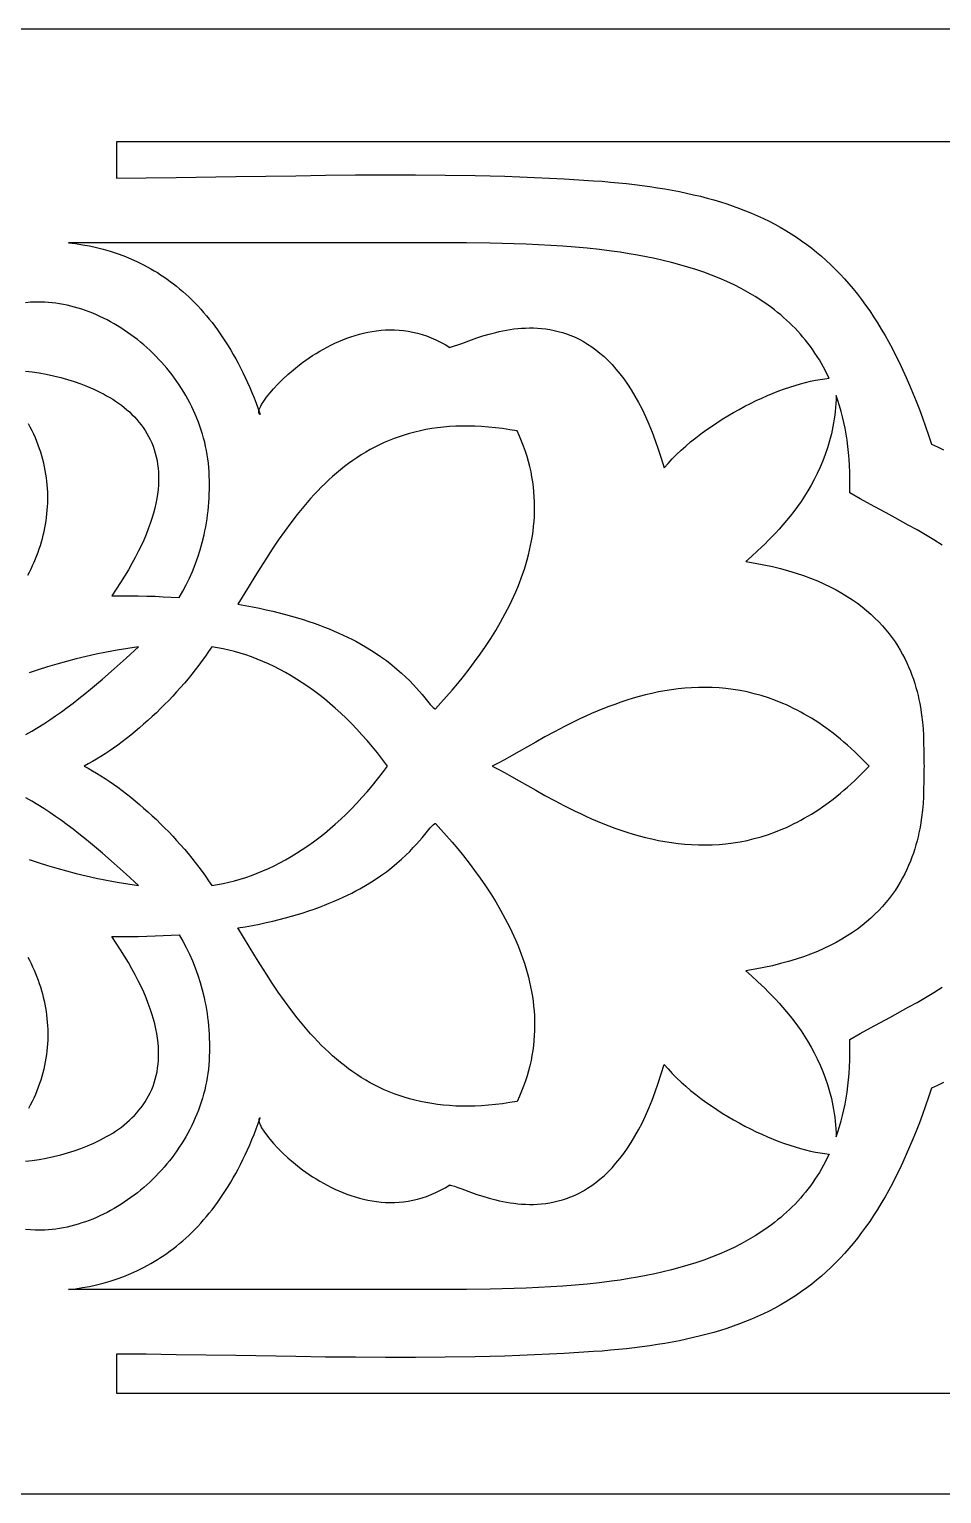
# Model space of a CAD drawing. Extents: x -53 to 63, y -91 to -51.
# Drawn here: x -21.84 to 3.09, y -91.46 to -51.46 of the extents above; entities that cross this region are included whole.
import ezdxf

# ---------------------------------------------------------------- set-up
doc = ezdxf.new("R2010")
doc.units = 0
doc.header["$MEASUREMENT"] = 0
doc.layers.add('LAYER_1', color=18, linetype='CONTINUOUS')

msp = doc.modelspace()

# ---------------------------------------------------------------- linework, layer by layer
at = {"layer": 'LAYER_1'}
for points in [[(63.044, -51.459), (-31.624, -51.459), (-53.408, -51.459)], [(4.142, -54.537), (-19.454, -54.537), (-19.454, -55.526), (-18.643, -55.52), (-17.829, -55.51), (-16.198, -55.484), (-14.562, -55.457), (-13.744, -55.446), (-12.926, -55.438), (-12.107, -55.433), (-11.29, -55.434), (-10.474, -55.44), (-9.659, -55.453), (-9.252, -55.462), (-8.846, -55.474), (-8.44, -55.487), (-8.035, -55.504), (-7.631, -55.522), (-7.227, -55.543), (-6.824, -55.567), (-6.422, -55.594), (-6.192, -55.611), (-5.965, -55.63), (-5.742, -55.651), (-5.523, -55.674), (-5.306, -55.699), (-5.094, -55.725), (-4.884, -55.754), (-4.677, -55.785), (-4.474, -55.819), (-4.274, -55.855), (-4.077, -55.892), (-3.883, -55.933), (-3.692, -55.976), (-3.505, -56.021), (-3.32, -56.069), (-3.138, -56.12), (-2.959, -56.173), (-2.783, -56.229), (-2.61, -56.288), (-2.439, -56.35), (-2.272, -56.414), (-2.107, -56.482), (-1.945, -56.553), (-1.785, -56.626), (-1.628, -56.703), (-1.474, -56.783), (-1.322, -56.867), (-1.173, -56.954), (-1.027, -57.044), (-0.882, -57.137), (-0.741, -57.235), (-0.601, -57.335), (-0.464, -57.44), (-0.329, -57.548), (-0.197, -57.659), (-0.067, -57.775), (0.061, -57.894), (0.187, -58.018), (0.311, -58.145), (0.432, -58.276), (0.552, -58.412), (0.669, -58.551), (0.785, -58.695), (0.898, -58.843), (1.01, -58.996), (1.12, -59.152), (1.228, -59.314), (1.334, -59.479), (1.438, -59.65), (1.54, -59.825), (1.641, -60.004), (1.74, -60.188), (1.838, -60.378), (1.934, -60.572), (2.028, -60.77), (2.121, -60.974), (2.212, -61.183), (2.302, -61.397), (2.39, -61.616), (2.477, -61.84), (2.563, -62.07), (2.647, -62.305), (2.73, -62.545), (2.812, -62.791), (2.974, -62.867), (3.133, -62.945)], [(-21.946, -60.795), (-21.764, -60.817), (-21.575, -60.845), (-21.38, -60.88), (-21.18, -60.922), (-20.978, -60.972), (-20.796, -61.023), (-20.614, -61.08), (-20.432, -61.144), (-20.251, -61.214), (-20.073, -61.291), (-19.985, -61.332), (-19.898, -61.375), (-19.812, -61.42), (-19.727, -61.466), (-19.644, -61.515), (-19.562, -61.566), (-19.481, -61.618), (-19.402, -61.673), (-19.325, -61.729), (-19.25, -61.788), (-19.176, -61.849), (-19.105, -61.912), (-19.036, -61.977), (-18.97, -62.044), (-18.906, -62.114), (-18.844, -62.186), (-18.785, -62.26), (-18.729, -62.336), (-18.676, -62.415), (-18.626, -62.496), (-18.579, -62.58), (-18.535, -62.666), (-18.495, -62.755), (-18.459, -62.846), (-18.426, -62.94), (-18.397, -63.037), (-18.371, -63.136), (-18.35, -63.237), (-18.333, -63.342), (-18.32, -63.449), (-18.311, -63.559), (-18.307, -63.672), (-18.308, -63.788), (-18.313, -63.906), (-18.323, -64.027), (-18.338, -64.152), (-18.358, -64.279), (-18.383, -64.409), (-18.413, -64.543), (-18.449, -64.679), (-18.491, -64.819), (-18.538, -64.962), (-18.591, -65.107), (-18.65, -65.256), (-18.715, -65.409), (-18.786, -65.564), (-18.863, -65.723), (-18.946, -65.885), (-19.036, -66.051), (-19.133, -66.22), (-19.236, -66.392), (-19.347, -66.568), (-19.464, -66.748), (-19.588, -66.93), (-19.342, -66.929), (-19.101, -66.93), (-18.864, -66.934), (-18.632, -66.939), (-18.404, -66.947), (-18.181, -66.957), (-17.963, -66.969), (-17.749, -66.982), (-17.648, -66.81), (-17.553, -66.633), (-17.464, -66.451), (-17.382, -66.265), (-17.305, -66.075), (-17.235, -65.879), (-17.171, -65.68), (-17.114, -65.475), (-17.064, -65.266), (-17.041, -65.159), (-17.021, -65.052), (-17.002, -64.943), (-16.985, -64.833), (-16.97, -64.721), (-16.957, -64.609), (-16.946, -64.495), (-16.936, -64.38), (-16.929, -64.263), (-16.924, -64.145), (-16.92, -64.026), (-16.919, -63.906), (-16.919, -63.784), (-16.922, -63.661), (-16.927, -63.543), (-16.936, -63.426), (-16.947, -63.309), (-16.961, -63.193), (-16.979, -63.078), (-16.999, -62.964), (-17.022, -62.85), (-17.048, -62.737), (-17.077, -62.625), (-17.109, -62.515), (-17.143, -62.405), (-17.18, -62.296), (-17.219, -62.188), (-17.261, -62.081), (-17.305, -61.975), (-17.352, -61.871), (-17.401, -61.767), (-17.453, -61.665), (-17.506, -61.564), (-17.562, -61.465), (-17.62, -61.367), (-17.681, -61.27), (-17.743, -61.174), (-17.807, -61.08), (-17.873, -60.988), (-17.941, -60.897), (-18.011, -60.807), (-18.083, -60.719), (-18.156, -60.633), (-18.232, -60.548), (-18.308, -60.465), (-18.387, -60.384), (-18.467, -60.305), (-18.548, -60.227), (-18.631, -60.151), (-18.715, -60.077), (-18.8, -60.005), (-18.887, -59.935), (-18.975, -59.867), (-19.064, -59.801), (-19.154, -59.737), (-19.246, -59.675), (-19.338, -59.615), (-19.431, -59.557), (-19.525, -59.502), (-19.62, -59.448), (-19.716, -59.397), (-19.813, -59.349), (-19.91, -59.302), (-20.008, -59.259), (-20.106, -59.217), (-20.205, -59.178), (-20.305, -59.141), (-20.405, -59.107), (-20.505, -59.076), (-20.606, -59.047), (-20.707, -59.02), (-20.808, -58.997), (-20.909, -58.976), (-21.011, -58.958), (-21.113, -58.942), (-21.214, -58.929), (-21.316, -58.92), (-21.417, -58.913), (-21.547, -58.909), (-21.678, -58.91), (-21.809, -58.916), (-21.94, -58.928)], [(3.096, -65.546), (2.875, -65.407), (2.648, -65.27), (2.414, -65.135), (2.173, -64.999), (1.67, -64.724), (1.139, -64.435), (0.862, -64.282), (0.579, -64.123), (0.582, -63.93), (0.581, -63.741), (0.577, -63.556), (0.569, -63.374), (0.557, -63.196), (0.542, -63.021), (0.523, -62.85), (0.501, -62.682), (0.476, -62.518), (0.447, -62.357), (0.414, -62.199), (0.379, -62.045), (0.34, -61.894), (0.298, -61.746), (0.252, -61.602), (0.204, -61.46), (0.2, -61.571), (0.195, -61.68), (0.187, -61.787), (0.176, -61.894), (0.164, -61.999), (0.15, -62.103), (0.133, -62.205), (0.115, -62.306), (0.095, -62.406), (0.073, -62.505), (0.024, -62.698), (-0.031, -62.887), (-0.093, -63.07), (-0.161, -63.248), (-0.233, -63.421), (-0.311, -63.589), (-0.393, -63.752), (-0.478, -63.91), (-0.568, -64.063), (-0.66, -64.211), (-0.755, -64.354), (-0.852, -64.493), (-0.951, -64.626), (-1.051, -64.755), (-1.151, -64.878), (-1.253, -64.997), (-1.354, -65.112), (-1.454, -65.221), (-1.554, -65.326), (-1.652, -65.426), (-1.749, -65.521), (-1.934, -65.698), (-2.107, -65.856), (-2.264, -65.996), (-2.013, -66.038), (-1.771, -66.084), (-1.538, -66.136), (-1.313, -66.191), (-1.096, -66.251), (-0.887, -66.314), (-0.687, -66.382), (-0.494, -66.453), (-0.309, -66.528), (-0.131, -66.606), (0.039, -66.687), (0.202, -66.772), (0.358, -66.859), (0.506, -66.949), (0.649, -67.042), (0.784, -67.138), (0.913, -67.235), (1.036, -67.335), (1.153, -67.437), (1.264, -67.541), (1.369, -67.646), (1.468, -67.753), (1.562, -67.861), (1.65, -67.971), (1.733, -68.081), (1.812, -68.193), (1.885, -68.305), (1.954, -68.418), (2.018, -68.532), (2.077, -68.645), (2.133, -68.759), (2.184, -68.873), (2.231, -68.987), (2.275, -69.1), (2.315, -69.213), (2.352, -69.325), (2.385, -69.437), (2.415, -69.547), (2.442, -69.657), (2.466, -69.765), (2.488, -69.872), (2.507, -69.977), (2.538, -70.183), (2.561, -70.38), (2.577, -70.568), (2.588, -70.745), (2.594, -70.91), (2.597, -71.201), (2.598, -71.429), (2.6, -71.517), (2.606, -71.586), (2.6, -71.655), (2.598, -71.743), (2.597, -71.971), (2.594, -72.262), (2.588, -72.427), (2.577, -72.604), (2.561, -72.792), (2.538, -72.989), (2.507, -73.195), (2.488, -73.3), (2.466, -73.407), (2.442, -73.515), (2.415, -73.624), (2.385, -73.735), (2.352, -73.846), (2.315, -73.959), (2.275, -74.072), (2.231, -74.185), (2.184, -74.299), (2.133, -74.412), (2.077, -74.526), (2.018, -74.64), (1.954, -74.753), (1.885, -74.866), (1.812, -74.979), (1.733, -75.09), (1.65, -75.201), (1.562, -75.31), (1.468, -75.419), (1.369, -75.526), (1.264, -75.631), (1.153, -75.735), (1.036, -75.836), (0.913, -75.936), (0.784, -76.034), (0.649, -76.129), (0.506, -76.222), (0.358, -76.312), (0.202, -76.4), (0.039, -76.484), (-0.131, -76.566), (-0.309, -76.644), (-0.494, -76.719), (-0.687, -76.79), (-0.887, -76.857), (-1.096, -76.921), (-1.313, -76.98), (-1.538, -77.036), (-1.771, -77.087), (-2.013, -77.134), (-2.264, -77.175), (-2.107, -77.315), (-1.934, -77.474), (-1.749, -77.65), (-1.652, -77.746), (-1.554, -77.846), (-1.454, -77.95), (-1.354, -78.06), (-1.253, -78.174), (-1.151, -78.293), (-1.051, -78.417), (-0.951, -78.545), (-0.852, -78.679), (-0.755, -78.817), (-0.66, -78.96), (-0.568, -79.108), (-0.478, -79.261), (-0.393, -79.419), (-0.311, -79.582), (-0.233, -79.75), (-0.161, -79.924), (-0.093, -80.102), (-0.031, -80.285), (0.024, -80.473), (0.073, -80.667), (0.095, -80.765), (0.115, -80.865), (0.133, -80.966), (0.15, -81.069), (0.164, -81.173), (0.176, -81.278), (0.187, -81.384), (0.195, -81.492), (0.2, -81.601), (0.204, -81.711), (0.252, -81.57), (0.298, -81.425), (0.34, -81.277), (0.379, -81.126), (0.414, -80.972), (0.447, -80.814), (0.476, -80.654), (0.501, -80.489), (0.523, -80.321), (0.542, -80.15), (0.557, -79.976), (0.569, -79.797), (0.577, -79.616), (0.581, -79.43), (0.582, -79.241), (0.579, -79.049), (0.862, -78.889), (1.139, -78.737), (1.67, -78.448), (2.173, -78.172), (2.414, -78.037), (2.648, -77.901), (2.875, -77.764), (3.096, -77.625)], [(-21.882, -66.371), (-21.835, -66.283), (-21.791, -66.195), (-21.749, -66.105), (-21.708, -66.015), (-21.67, -65.925), (-21.633, -65.833), (-21.599, -65.741), (-21.566, -65.648), (-21.536, -65.555), (-21.507, -65.461), (-21.481, -65.366), (-21.457, -65.272), (-21.435, -65.176), (-21.415, -65.08), (-21.397, -64.984), (-21.381, -64.887), (-21.368, -64.79), (-21.357, -64.693), (-21.348, -64.595), (-21.341, -64.497), (-21.337, -64.398), (-21.335, -64.3), (-21.335, -64.201), (-21.338, -64.102), (-21.343, -64.003), (-21.35, -63.904), (-21.36, -63.805), (-21.372, -63.706), (-21.387, -63.607), (-21.404, -63.507), (-21.424, -63.408), (-21.446, -63.309), (-21.471, -63.21), (-21.498, -63.111), (-21.528, -63.012), (-21.561, -62.914), (-21.596, -62.815), (-21.634, -62.717), (-21.674, -62.619), (-21.718, -62.522), (-21.763, -62.424), (-21.812, -62.327), (-21.864, -62.231)], [(-21.939, -70.725), (-21.773, -70.63), (-21.608, -70.531), (-21.445, -70.429), (-21.283, -70.323), (-21.122, -70.213), (-20.962, -70.1), (-20.802, -69.984), (-20.642, -69.863), (-20.483, -69.74), (-20.324, -69.613), (-20.164, -69.482), (-20.004, -69.348), (-19.843, -69.212), (-19.519, -68.928), (-19.191, -68.633), (-18.855, -68.325), (-19.152, -68.369), (-19.444, -68.417), (-19.729, -68.471), (-20.01, -68.529), (-20.285, -68.591), (-20.556, -68.657), (-20.822, -68.727), (-21.084, -68.8), (-21.342, -68.875), (-21.595, -68.953), (-21.845, -69.033)], [(-21.845, -74.139), (-21.595, -74.219), (-21.342, -74.296), (-21.084, -74.372), (-20.822, -74.445), (-20.556, -74.514), (-20.285, -74.581), (-20.01, -74.643), (-19.729, -74.701), (-19.444, -74.755), (-19.152, -74.803), (-18.855, -74.847), (-19.191, -74.539), (-19.519, -74.243), (-19.843, -73.96), (-20.004, -73.823), (-20.164, -73.69), (-20.324, -73.559), (-20.483, -73.432), (-20.642, -73.308), (-20.802, -73.188), (-20.962, -73.071), (-21.122, -72.958), (-21.283, -72.849), (-21.445, -72.743), (-21.608, -72.64), (-21.773, -72.542), (-21.939, -72.447)], [(-21.946, -82.376), (-21.764, -82.354), (-21.575, -82.326), (-21.38, -82.291), (-21.18, -82.249), (-20.978, -82.199), (-20.796, -82.148), (-20.614, -82.091), (-20.432, -82.028), (-20.251, -81.957), (-20.073, -81.88), (-19.985, -81.839), (-19.898, -81.796), (-19.812, -81.751), (-19.727, -81.705), (-19.644, -81.656), (-19.562, -81.606), (-19.481, -81.553), (-19.402, -81.498), (-19.325, -81.442), (-19.25, -81.383), (-19.176, -81.322), (-19.105, -81.259), (-19.036, -81.194), (-18.97, -81.127), (-18.906, -81.057), (-18.844, -80.986), (-18.785, -80.911), (-18.729, -80.835), (-18.676, -80.756), (-18.626, -80.675), (-18.579, -80.591), (-18.535, -80.505), (-18.495, -80.416), (-18.459, -80.325), (-18.426, -80.231), (-18.397, -80.135), (-18.371, -80.036), (-18.35, -79.934), (-18.333, -79.829), (-18.32, -79.722), (-18.311, -79.612), (-18.307, -79.499), (-18.308, -79.384), (-18.313, -79.265), (-18.323, -79.144), (-18.338, -79.019), (-18.358, -78.892), (-18.383, -78.762), (-18.413, -78.628), (-18.449, -78.492), (-18.491, -78.352), (-18.538, -78.21), (-18.591, -78.064), (-18.65, -77.915), (-18.715, -77.763), (-18.786, -77.607), (-18.863, -77.448), (-18.946, -77.286), (-19.036, -77.12), (-19.133, -76.952), (-19.236, -76.779), (-19.347, -76.603), (-19.464, -76.424), (-19.588, -76.241), (-19.342, -76.242), (-19.101, -76.241), (-18.864, -76.238), (-18.632, -76.232), (-18.404, -76.224), (-18.181, -76.215), (-17.963, -76.203), (-17.749, -76.189), (-17.648, -76.362), (-17.553, -76.539), (-17.464, -76.72), (-17.382, -76.906), (-17.305, -77.097), (-17.235, -77.292), (-17.171, -77.492), (-17.114, -77.696), (-17.064, -77.906), (-17.041, -78.012), (-17.021, -78.12), (-17.002, -78.229), (-16.985, -78.339), (-16.97, -78.45), (-16.957, -78.563), (-16.946, -78.677), (-16.936, -78.792), (-16.929, -78.909), (-16.924, -79.026), (-16.92, -79.145), (-16.919, -79.266), (-16.919, -79.387), (-16.922, -79.51), (-16.927, -79.628), (-16.936, -79.745), (-16.947, -79.862), (-16.961, -79.978), (-16.979, -80.093), (-16.999, -80.208), (-17.022, -80.321), (-17.048, -80.434), (-17.077, -80.546), (-17.109, -80.657), (-17.143, -80.767), (-17.18, -80.876), (-17.219, -80.984), (-17.261, -81.091), (-17.305, -81.196), (-17.352, -81.301), (-17.401, -81.404), (-17.453, -81.506), (-17.506, -81.607), (-17.562, -81.707), (-17.62, -81.805), (-17.681, -81.902), (-17.743, -81.997), (-17.807, -82.091), (-17.873, -82.184), (-17.941, -82.275), (-18.011, -82.365), (-18.083, -82.452), (-18.156, -82.539), (-18.232, -82.623), (-18.308, -82.706), (-18.387, -82.788), (-18.467, -82.867), (-18.548, -82.945), (-18.631, -83.021), (-18.715, -83.094), (-18.8, -83.167), (-18.887, -83.237), (-18.975, -83.305), (-19.064, -83.371), (-19.154, -83.435), (-19.246, -83.497), (-19.338, -83.557), (-19.431, -83.614), (-19.525, -83.67), (-19.62, -83.723), (-19.716, -83.774), (-19.813, -83.823), (-19.91, -83.869), (-20.008, -83.913), (-20.106, -83.955), (-20.205, -83.994), (-20.305, -84.03), (-20.405, -84.064), (-20.505, -84.096), (-20.606, -84.125), (-20.707, -84.151), (-20.808, -84.175), (-20.909, -84.196), (-21.011, -84.214), (-21.113, -84.23), (-21.214, -84.242), (-21.316, -84.252), (-21.417, -84.259), (-21.547, -84.263), (-21.678, -84.262), (-21.809, -84.255), (-21.94, -84.243)], [(-21.882, -76.8), (-21.835, -76.888), (-21.791, -76.977), (-21.749, -77.066), (-21.708, -77.156), (-21.67, -77.247), (-21.633, -77.338), (-21.599, -77.43), (-21.566, -77.523), (-21.536, -77.617), (-21.507, -77.711), (-21.481, -77.805), (-21.457, -77.9), (-21.435, -77.995), (-21.415, -78.091), (-21.397, -78.188), (-21.381, -78.284), (-21.368, -78.382), (-21.357, -78.479), (-21.348, -78.577), (-21.341, -78.675), (-21.337, -78.773), (-21.335, -78.872), (-21.335, -78.97), (-21.338, -79.069), (-21.343, -79.168), (-21.35, -79.267), (-21.36, -79.366), (-21.372, -79.466), (-21.387, -79.565), (-21.404, -79.664), (-21.424, -79.763), (-21.446, -79.863), (-21.471, -79.962), (-21.498, -80.061), (-21.528, -80.159), (-21.561, -80.258), (-21.596, -80.356), (-21.634, -80.454), (-21.674, -80.552), (-21.718, -80.65), (-21.763, -80.747), (-21.812, -80.844), (-21.864, -80.941)], [(3.133, -80.226), (2.974, -80.304), (2.812, -80.38), (2.73, -80.626), (2.647, -80.866), (2.563, -81.101), (2.477, -81.331), (2.39, -81.555), (2.302, -81.774), (2.212, -81.988), (2.121, -82.197), (2.028, -82.401), (1.934, -82.6), (1.838, -82.794), (1.74, -82.983), (1.641, -83.167), (1.54, -83.347), (1.438, -83.522), (1.334, -83.692), (1.228, -83.858), (1.12, -84.019), (1.01, -84.176), (0.898, -84.328), (0.785, -84.476), (0.669, -84.62), (0.552, -84.76), (0.432, -84.895), (0.311, -85.026), (0.187, -85.154), (0.061, -85.277), (-0.067, -85.397), (-0.197, -85.512), (-0.329, -85.624), (-0.464, -85.732), (-0.601, -85.836), (-0.741, -85.937), (-0.882, -86.034), (-1.027, -86.128), (-1.173, -86.218), (-1.322, -86.305), (-1.474, -86.388), (-1.628, -86.468), (-1.785, -86.545), (-1.945, -86.619), (-2.107, -86.69), (-2.272, -86.757), (-2.439, -86.822), (-2.61, -86.884), (-2.783, -86.943), (-2.959, -86.999), (-3.138, -87.052), (-3.32, -87.102), (-3.505, -87.15), (-3.692, -87.196), (-3.883, -87.239), (-4.077, -87.279), (-4.274, -87.317), (-4.474, -87.353), (-4.677, -87.386), (-4.884, -87.417), (-5.094, -87.446), (-5.306, -87.473), (-5.523, -87.498), (-5.742, -87.521), (-5.965, -87.542), (-6.192, -87.561), (-6.422, -87.578), (-6.824, -87.604), (-7.227, -87.628), (-7.631, -87.649), (-8.035, -87.668), (-8.44, -87.684), (-8.846, -87.698), (-9.252, -87.709), (-9.659, -87.719), (-10.474, -87.732), (-11.29, -87.738), (-12.107, -87.738), (-12.926, -87.733), (-13.744, -87.725), (-14.562, -87.714), (-16.198, -87.687), (-17.829, -87.661), (-18.643, -87.651), (-19.454, -87.645), (-19.454, -88.713), (4.169, -88.713)], [(-53.408, -91.458), (-31.624, -91.458), (63.044, -91.458)]]:
    msp.add_lwpolyline(points, dxfattribs=at)
for points in [[(0.013, -60.99), (-0.037, -60.886), (-0.088, -60.784), (-0.142, -60.683), (-0.197, -60.585), (-0.254, -60.488), (-0.313, -60.394), (-0.374, -60.301), (-0.436, -60.21), (-0.5, -60.121), (-0.566, -60.034), (-0.634, -59.949), (-0.703, -59.865), (-0.773, -59.783), (-0.846, -59.703), (-0.919, -59.625), (-0.995, -59.549), (-1.072, -59.474), (-1.15, -59.4), (-1.23, -59.329), (-1.311, -59.259), (-1.394, -59.191), (-1.478, -59.124), (-1.563, -59.059), (-1.65, -58.995), (-1.828, -58.873), (-2.01, -58.756), (-2.197, -58.646), (-2.389, -58.541), (-2.586, -58.441), (-2.787, -58.348), (-2.991, -58.259), (-3.2, -58.175), (-3.412, -58.097), (-3.628, -58.023), (-3.847, -57.954), (-4.069, -57.889), (-4.294, -57.829), (-4.522, -57.773), (-4.752, -57.721), (-4.985, -57.673), (-5.219, -57.628), (-5.455, -57.588), (-5.693, -57.55), (-5.933, -57.516), (-6.262, -57.475), (-6.594, -57.439), (-6.926, -57.408), (-7.26, -57.381), (-7.594, -57.36), (-7.927, -57.342), (-8.261, -57.327), (-8.592, -57.316), (-8.923, -57.307), (-9.251, -57.301), (-9.898, -57.294), (-11.145, -57.292), (-17.009, -57.29), (-20.77, -57.288), (-20.579, -57.312), (-20.389, -57.342), (-20.198, -57.377), (-20.008, -57.419), (-19.818, -57.467), (-19.63, -57.521), (-19.442, -57.583), (-19.255, -57.651), (-19.069, -57.727), (-18.885, -57.81), (-18.702, -57.901), (-18.521, -57.999), (-18.431, -58.052), (-18.342, -58.106), (-18.253, -58.163), (-18.165, -58.221), (-18.077, -58.282), (-17.99, -58.345), (-17.904, -58.41), (-17.818, -58.478), (-17.733, -58.548), (-17.648, -58.619), (-17.564, -58.694), (-17.481, -58.77), (-17.399, -58.849), (-17.317, -58.931), (-17.237, -59.015), (-17.157, -59.101), (-17.077, -59.19), (-16.999, -59.281), (-16.922, -59.375), (-16.845, -59.471), (-16.769, -59.57), (-16.695, -59.671), (-16.621, -59.776), (-16.548, -59.883), (-16.476, -59.992), (-16.405, -60.104), (-16.335, -60.219), (-16.267, -60.337), (-16.199, -60.458), (-16.133, -60.581), (-16.067, -60.708), (-16.003, -60.837), (-15.94, -60.969), (-15.878, -61.104), (-15.817, -61.242), (-15.758, -61.384), (-15.7, -61.528), (-15.643, -61.675), (-15.587, -61.825), (-15.533, -61.979), (-15.549, -61.97), (-15.561, -61.957), (-15.568, -61.94), (-15.57, -61.918), (-15.568, -61.893), (-15.562, -61.863), (-15.551, -61.83), (-15.536, -61.793), (-15.516, -61.753), (-15.493, -61.71), (-15.434, -61.616), (-15.36, -61.511), (-15.27, -61.398), (-15.167, -61.278), (-15.05, -61.152), (-14.92, -61.023), (-14.777, -60.892), (-14.624, -60.759), (-14.459, -60.627), (-14.373, -60.562), (-14.284, -60.498), (-14.192, -60.435), (-14.099, -60.373), (-14.003, -60.312), (-13.905, -60.252), (-13.805, -60.195), (-13.703, -60.139), (-13.599, -60.086), (-13.493, -60.035), (-13.385, -59.986), (-13.276, -59.94), (-13.165, -59.897), (-13.052, -59.857), (-12.939, -59.82), (-12.823, -59.787), (-12.707, -59.757), (-12.589, -59.731), (-12.47, -59.71), (-12.35, -59.692), (-12.229, -59.679), (-12.107, -59.671), (-11.985, -59.667), (-11.861, -59.669), (-11.737, -59.675), (-11.613, -59.687), (-11.488, -59.705), (-11.362, -59.729), (-11.237, -59.758), (-11.111, -59.794), (-10.984, -59.835), (-10.858, -59.884), (-10.732, -59.939), (-10.606, -60.001), (-10.48, -60.071), (-10.354, -60.147), (-10.361, -60.141), (-10.334, -60.138), (-10.302, -60.131), (-10.225, -60.109), (-10.132, -60.078), (-10.023, -60.038), (-9.762, -59.942), (-9.611, -59.889), (-9.449, -59.836), (-9.277, -59.785), (-9.094, -59.737), (-8.999, -59.715), (-8.902, -59.695), (-8.803, -59.676), (-8.702, -59.659), (-8.6, -59.645), (-8.495, -59.633), (-8.39, -59.624), (-8.282, -59.619), (-8.174, -59.616), (-8.064, -59.617), (-7.954, -59.621), (-7.842, -59.63), (-7.73, -59.643), (-7.617, -59.66), (-7.503, -59.682), (-7.389, -59.709), (-7.274, -59.741), (-7.16, -59.778), (-7.045, -59.821), (-6.93, -59.871), (-6.816, -59.926), (-6.701, -59.987), (-6.588, -60.055), (-6.474, -60.13), (-6.361, -60.213), (-6.249, -60.302), (-6.138, -60.399), (-6.028, -60.504), (-5.919, -60.617), (-5.811, -60.738), (-5.704, -60.868), (-5.599, -61.006), (-5.496, -61.154), (-5.394, -61.31), (-5.294, -61.477), (-5.196, -61.653), (-5.1, -61.839), (-5.006, -62.035), (-4.914, -62.241), (-4.825, -62.459), (-4.739, -62.687), (-4.655, -62.926), (-4.573, -63.177), (-4.495, -63.44), (-4.387, -63.316), (-4.274, -63.195), (-4.155, -63.075), (-4.031, -62.958), (-3.903, -62.843), (-3.771, -62.73), (-3.634, -62.62), (-3.495, -62.512), (-3.352, -62.407), (-3.206, -62.305), (-3.057, -62.206), (-2.907, -62.109), (-2.755, -62.016), (-2.601, -61.926), (-2.446, -61.84), (-2.291, -61.757), (-2.135, -61.677), (-1.979, -61.602), (-1.823, -61.53), (-1.668, -61.462), (-1.514, -61.398), (-1.362, -61.338), (-1.211, -61.282), (-1.062, -61.231), (-0.916, -61.184), (-0.772, -61.142), (-0.631, -61.104), (-0.494, -61.071), (-0.361, -61.043), (-0.232, -61.021), (-0.107, -61.003)], [(-10.743, -70.023), (-10.593, -69.858), (-10.441, -69.686), (-10.287, -69.508), (-10.133, -69.324), (-9.979, -69.134), (-9.826, -68.937), (-9.674, -68.736), (-9.524, -68.528), (-9.378, -68.316), (-9.235, -68.099), (-9.097, -67.876), (-8.963, -67.649), (-8.836, -67.418), (-8.775, -67.301), (-8.715, -67.182), (-8.658, -67.063), (-8.602, -66.942), (-8.548, -66.821), (-8.497, -66.699), (-8.448, -66.576), (-8.401, -66.451), (-8.356, -66.326), (-8.314, -66.201), (-8.274, -66.074), (-8.237, -65.946), (-8.203, -65.818), (-8.172, -65.689), (-8.144, -65.559), (-8.118, -65.429), (-8.096, -65.298), (-8.077, -65.166), (-8.061, -65.034), (-8.049, -64.901), (-8.04, -64.767), (-8.035, -64.633), (-8.034, -64.498), (-8.036, -64.363), (-8.042, -64.227), (-8.052, -64.091), (-8.066, -63.954), (-8.084, -63.817), (-8.107, -63.68), (-8.133, -63.542), (-8.164, -63.404), (-8.2, -63.266), (-8.24, -63.127), (-8.285, -62.988), (-8.335, -62.849), (-8.389, -62.709), (-8.449, -62.569), (-8.513, -62.43), (-8.714, -62.396), (-8.912, -62.367), (-9.105, -62.343), (-9.295, -62.324), (-9.481, -62.31), (-9.664, -62.301), (-9.843, -62.297), (-10.018, -62.298), (-10.19, -62.303), (-10.359, -62.312), (-10.525, -62.326), (-10.687, -62.345), (-10.846, -62.367), (-11.002, -62.394), (-11.154, -62.425), (-11.304, -62.46), (-11.451, -62.499), (-11.595, -62.541), (-11.736, -62.588), (-11.874, -62.638), (-12.01, -62.691), (-12.143, -62.749), (-12.273, -62.809), (-12.401, -62.873), (-12.527, -62.94), (-12.65, -63.01), (-12.771, -63.083), (-12.889, -63.16), (-13.005, -63.239), (-13.119, -63.321), (-13.231, -63.405), (-13.341, -63.493), (-13.449, -63.582), (-13.555, -63.675), (-13.659, -63.769), (-13.761, -63.866), (-13.862, -63.965), (-13.961, -64.067), (-14.058, -64.17), (-14.154, -64.275), (-14.248, -64.383), (-14.341, -64.491), (-14.432, -64.602), (-14.522, -64.714), (-14.699, -64.943), (-14.871, -65.178), (-15.038, -65.417), (-15.203, -65.66), (-15.364, -65.906), (-15.522, -66.155), (-15.678, -66.406), (-15.833, -66.659), (-16.139, -67.165), (-15.939, -67.199), (-15.743, -67.235), (-15.553, -67.272), (-15.368, -67.312), (-15.188, -67.353), (-15.013, -67.396), (-14.842, -67.44), (-14.676, -67.486), (-14.515, -67.533), (-14.359, -67.581), (-14.207, -67.631), (-14.059, -67.681), (-13.916, -67.733), (-13.777, -67.786), (-13.643, -67.839), (-13.512, -67.894), (-13.386, -67.949), (-13.264, -68.005), (-13.145, -68.062), (-13.031, -68.119), (-12.92, -68.176), (-12.813, -68.234), (-12.61, -68.351), (-12.421, -68.468), (-12.246, -68.586), (-12.083, -68.703), (-11.933, -68.819), (-11.795, -68.933), (-11.668, -69.044), (-11.551, -69.153), (-11.445, -69.258), (-11.348, -69.359), (-11.26, -69.455), (-11.108, -69.631), (-10.886, -69.899), (-10.845, -69.945), (-10.807, -69.981), (-10.774, -70.008), (-10.758, -70.017)], [(-20.339, -71.586), (-20.228, -71.645), (-20.115, -71.709), (-20.002, -71.776), (-19.887, -71.847), (-19.771, -71.921), (-19.655, -71.999), (-19.538, -72.08), (-19.421, -72.164), (-19.303, -72.251), (-19.185, -72.341), (-19.067, -72.435), (-18.95, -72.53), (-18.833, -72.629), (-18.716, -72.73), (-18.599, -72.833), (-18.484, -72.939), (-18.369, -73.047), (-18.256, -73.157), (-18.143, -73.268), (-18.032, -73.382), (-17.922, -73.497), (-17.814, -73.614), (-17.708, -73.732), (-17.604, -73.852), (-17.502, -73.973), (-17.402, -74.095), (-17.304, -74.218), (-17.209, -74.342), (-17.116, -74.467), (-17.027, -74.592), (-16.94, -74.718), (-16.856, -74.845), (-16.702, -74.82), (-16.547, -74.79), (-16.392, -74.756), (-16.237, -74.717), (-16.082, -74.673), (-15.927, -74.624), (-15.771, -74.571), (-15.616, -74.512), (-15.461, -74.449), (-15.306, -74.38), (-15.151, -74.307), (-14.997, -74.229), (-14.843, -74.146), (-14.689, -74.057), (-14.536, -73.964), (-14.383, -73.866), (-14.231, -73.763), (-14.079, -73.654), (-13.928, -73.54), (-13.778, -73.422), (-13.628, -73.298), (-13.479, -73.169), (-13.332, -73.034), (-13.185, -72.895), (-13.039, -72.75), (-12.894, -72.6), (-12.751, -72.444), (-12.608, -72.283), (-12.467, -72.117), (-12.327, -71.945), (-12.188, -71.768), (-12.051, -71.586), (-12.188, -71.404), (-12.327, -71.226), (-12.467, -71.055), (-12.608, -70.889), (-12.751, -70.728), (-12.894, -70.572), (-13.039, -70.422), (-13.185, -70.277), (-13.332, -70.137), (-13.479, -70.003), (-13.628, -69.874), (-13.778, -69.75), (-13.928, -69.631), (-14.079, -69.518), (-14.231, -69.409), (-14.383, -69.306), (-14.536, -69.207), (-14.689, -69.114), (-14.843, -69.026), (-14.997, -68.943), (-15.151, -68.864), (-15.306, -68.791), (-15.461, -68.723), (-15.616, -68.659), (-15.771, -68.601), (-15.927, -68.547), (-16.082, -68.498), (-16.237, -68.455), (-16.392, -68.415), (-16.547, -68.381), (-16.702, -68.351), (-16.856, -68.326), (-16.94, -68.453), (-17.027, -68.579), (-17.116, -68.704), (-17.209, -68.829), (-17.304, -68.953), (-17.402, -69.076), (-17.502, -69.198), (-17.604, -69.319), (-17.708, -69.439), (-17.814, -69.557), (-17.922, -69.674), (-18.032, -69.789), (-18.143, -69.903), (-18.256, -70.015), (-18.369, -70.125), (-18.484, -70.233), (-18.599, -70.338), (-18.716, -70.442), (-18.833, -70.543), (-18.95, -70.641), (-19.067, -70.737), (-19.185, -70.83), (-19.303, -70.92), (-19.421, -71.008), (-19.538, -71.092), (-19.655, -71.173), (-19.771, -71.251), (-19.887, -71.325), (-20.002, -71.396), (-20.115, -71.463), (-20.228, -71.526)], [(-9.191, -71.586), (-9.032, -71.665), (-8.856, -71.758), (-8.664, -71.865), (-8.458, -71.983), (-8, -72.245), (-7.751, -72.384), (-7.489, -72.527), (-7.215, -72.67), (-6.929, -72.813), (-6.782, -72.883), (-6.632, -72.952), (-6.48, -73.02), (-6.325, -73.087), (-6.167, -73.152), (-6.007, -73.214), (-5.845, -73.275), (-5.681, -73.332), (-5.514, -73.387), (-5.345, -73.439), (-5.175, -73.488), (-5.002, -73.533), (-4.828, -73.575), (-4.651, -73.612), (-4.473, -73.645), (-4.293, -73.673), (-4.112, -73.697), (-3.929, -73.715), (-3.745, -73.729), (-3.56, -73.736), (-3.373, -73.738), (-3.185, -73.734), (-2.996, -73.723), (-2.806, -73.706), (-2.614, -73.682), (-2.422, -73.651), (-2.229, -73.612), (-2.036, -73.566), (-1.841, -73.512), (-1.647, -73.45), (-1.451, -73.379), (-1.255, -73.3), (-1.157, -73.257), (-1.059, -73.212), (-0.961, -73.165), (-0.862, -73.115), (-0.764, -73.063), (-0.666, -73.009), (-0.567, -72.952), (-0.469, -72.893), (-0.37, -72.831), (-0.272, -72.766), (-0.173, -72.7), (-0.075, -72.63), (0.024, -72.558), (0.122, -72.484), (0.221, -72.406), (0.319, -72.327), (0.417, -72.244), (0.516, -72.158), (0.614, -72.07), (0.712, -71.979), (0.81, -71.885), (0.908, -71.788), (1.006, -71.689), (1.103, -71.586), (1.006, -71.483), (0.908, -71.384), (0.81, -71.287), (0.712, -71.193), (0.614, -71.102), (0.516, -71.014), (0.417, -70.928), (0.319, -70.845), (0.221, -70.765), (0.122, -70.688), (0.024, -70.614), (-0.075, -70.542), (-0.173, -70.472), (-0.272, -70.405), (-0.37, -70.341), (-0.469, -70.279), (-0.567, -70.22), (-0.666, -70.163), (-0.764, -70.109), (-0.862, -70.057), (-0.961, -70.007), (-1.059, -69.959), (-1.157, -69.914), (-1.255, -69.871), (-1.451, -69.792), (-1.647, -69.722), (-1.841, -69.66), (-2.036, -69.606), (-2.229, -69.56), (-2.422, -69.521), (-2.614, -69.49), (-2.806, -69.466), (-2.996, -69.448), (-3.185, -69.438), (-3.373, -69.434), (-3.56, -69.435), (-3.745, -69.443), (-3.929, -69.456), (-4.112, -69.475), (-4.293, -69.498), (-4.473, -69.527), (-4.651, -69.56), (-4.828, -69.597), (-5.002, -69.638), (-5.175, -69.683), (-5.345, -69.732), (-5.514, -69.784), (-5.681, -69.839), (-5.845, -69.897), (-6.007, -69.957), (-6.167, -70.02), (-6.325, -70.085), (-6.48, -70.151), (-6.632, -70.219), (-6.782, -70.288), (-6.929, -70.359), (-7.215, -70.501), (-7.489, -70.645), (-7.751, -70.787), (-8, -70.927), (-8.458, -71.188), (-8.664, -71.307), (-8.856, -71.414), (-9.032, -71.507)], [(-10.743, -73.149), (-10.593, -73.314), (-10.441, -73.485), (-10.287, -73.664), (-10.133, -73.848), (-9.979, -74.038), (-9.826, -74.234), (-9.674, -74.436), (-9.524, -74.643), (-9.378, -74.856), (-9.235, -75.073), (-9.097, -75.295), (-8.963, -75.522), (-8.836, -75.754), (-8.775, -75.871), (-8.715, -75.989), (-8.658, -76.109), (-8.602, -76.229), (-8.548, -76.351), (-8.497, -76.473), (-8.448, -76.596), (-8.401, -76.72), (-8.356, -76.845), (-8.314, -76.971), (-8.274, -77.098), (-8.237, -77.225), (-8.203, -77.353), (-8.172, -77.482), (-8.144, -77.612), (-8.118, -77.743), (-8.096, -77.874), (-8.077, -78.006), (-8.061, -78.138), (-8.049, -78.271), (-8.04, -78.405), (-8.035, -78.539), (-8.034, -78.673), (-8.036, -78.809), (-8.042, -78.944), (-8.052, -79.081), (-8.066, -79.217), (-8.084, -79.354), (-8.107, -79.492), (-8.133, -79.629), (-8.164, -79.768), (-8.2, -79.906), (-8.24, -80.045), (-8.285, -80.184), (-8.335, -80.323), (-8.389, -80.463), (-8.449, -80.602), (-8.513, -80.742), (-8.714, -80.776), (-8.912, -80.805), (-9.105, -80.829), (-9.295, -80.848), (-9.481, -80.861), (-9.664, -80.87), (-9.843, -80.874), (-10.018, -80.874), (-10.19, -80.869), (-10.359, -80.859), (-10.525, -80.845), (-10.687, -80.827), (-10.846, -80.804), (-11.002, -80.777), (-11.154, -80.746), (-11.304, -80.712), (-11.451, -80.673), (-11.595, -80.63), (-11.736, -80.584), (-11.874, -80.534), (-12.01, -80.48), (-12.143, -80.423), (-12.273, -80.362), (-12.401, -80.299), (-12.527, -80.231), (-12.65, -80.161), (-12.771, -80.088), (-12.889, -80.012), (-13.005, -79.933), (-13.119, -79.851), (-13.231, -79.766), (-13.341, -79.679), (-13.449, -79.589), (-13.555, -79.497), (-13.659, -79.402), (-13.761, -79.305), (-13.862, -79.206), (-13.961, -79.104), (-14.058, -79.001), (-14.154, -78.896), (-14.248, -78.789), (-14.341, -78.68), (-14.432, -78.569), (-14.522, -78.457), (-14.699, -78.228), (-14.871, -77.994), (-15.038, -77.755), (-15.203, -77.511), (-15.364, -77.265), (-15.522, -77.016), (-15.678, -76.765), (-15.833, -76.512), (-16.139, -76.006), (-15.939, -75.972), (-15.743, -75.936), (-15.553, -75.899), (-15.368, -75.859), (-15.188, -75.818), (-15.013, -75.775), (-14.842, -75.731), (-14.676, -75.686), (-14.515, -75.639), (-14.359, -75.59), (-14.207, -75.541), (-14.059, -75.49), (-13.916, -75.438), (-13.777, -75.386), (-13.643, -75.332), (-13.512, -75.277), (-13.386, -75.222), (-13.264, -75.166), (-13.145, -75.11), (-13.031, -75.053), (-12.92, -74.995), (-12.813, -74.937), (-12.61, -74.82), (-12.421, -74.703), (-12.246, -74.585), (-12.083, -74.468), (-11.933, -74.353), (-11.795, -74.239), (-11.668, -74.127), (-11.551, -74.018), (-11.445, -73.913), (-11.348, -73.812), (-11.26, -73.716), (-11.108, -73.54), (-10.886, -73.273), (-10.845, -73.227), (-10.807, -73.19), (-10.774, -73.164), (-10.758, -73.155)], [(0.013, -82.181), (-0.037, -82.286), (-0.088, -82.388), (-0.142, -82.488), (-0.197, -82.587), (-0.254, -82.683), (-0.313, -82.778), (-0.374, -82.87), (-0.436, -82.961), (-0.5, -83.05), (-0.566, -83.137), (-0.634, -83.223), (-0.703, -83.306), (-0.773, -83.388), (-0.846, -83.468), (-0.919, -83.546), (-0.995, -83.623), (-1.072, -83.698), (-1.15, -83.771), (-1.23, -83.843), (-1.311, -83.913), (-1.394, -83.981), (-1.478, -84.048), (-1.563, -84.113), (-1.65, -84.176), (-1.828, -84.299), (-2.01, -84.415), (-2.197, -84.526), (-2.389, -84.631), (-2.586, -84.73), (-2.787, -84.824), (-2.991, -84.913), (-3.2, -84.996), (-3.412, -85.075), (-3.628, -85.149), (-3.847, -85.218), (-4.069, -85.282), (-4.294, -85.343), (-4.522, -85.399), (-4.752, -85.451), (-4.985, -85.499), (-5.219, -85.543), (-5.455, -85.584), (-5.693, -85.621), (-5.933, -85.655), (-6.262, -85.697), (-6.594, -85.733), (-6.926, -85.764), (-7.26, -85.79), (-7.594, -85.812), (-7.927, -85.83), (-8.261, -85.844), (-8.592, -85.856), (-8.923, -85.864), (-9.251, -85.87), (-9.898, -85.877), (-11.145, -85.879), (-17.009, -85.881), (-20.77, -85.883), (-20.579, -85.859), (-20.389, -85.83), (-20.198, -85.794), (-20.008, -85.753), (-19.818, -85.705), (-19.63, -85.65), (-19.442, -85.589), (-19.255, -85.521), (-19.069, -85.445), (-18.885, -85.362), (-18.702, -85.271), (-18.521, -85.172), (-18.431, -85.12), (-18.342, -85.065), (-18.253, -85.009), (-18.165, -84.95), (-18.077, -84.889), (-17.99, -84.826), (-17.904, -84.761), (-17.818, -84.694), (-17.733, -84.624), (-17.648, -84.552), (-17.564, -84.478), (-17.481, -84.401), (-17.399, -84.322), (-17.317, -84.241), (-17.237, -84.157), (-17.157, -84.071), (-17.077, -83.982), (-16.999, -83.891), (-16.922, -83.797), (-16.845, -83.7), (-16.769, -83.602), (-16.695, -83.5), (-16.621, -83.396), (-16.548, -83.289), (-16.476, -83.179), (-16.405, -83.067), (-16.335, -82.952), (-16.267, -82.834), (-16.199, -82.713), (-16.133, -82.59), (-16.067, -82.463), (-16.003, -82.334), (-15.94, -82.202), (-15.878, -82.067), (-15.817, -81.929), (-15.758, -81.787), (-15.7, -81.643), (-15.643, -81.496), (-15.587, -81.346), (-15.533, -81.192), (-15.549, -81.201), (-15.561, -81.214), (-15.568, -81.231), (-15.57, -81.253), (-15.568, -81.278), (-15.562, -81.308), (-15.551, -81.341), (-15.536, -81.378), (-15.516, -81.418), (-15.493, -81.461), (-15.434, -81.555), (-15.36, -81.66), (-15.27, -81.773), (-15.167, -81.893), (-15.05, -82.019), (-14.92, -82.148), (-14.777, -82.28), (-14.624, -82.412), (-14.459, -82.544), (-14.373, -82.609), (-14.284, -82.673), (-14.192, -82.737), (-14.099, -82.799), (-14.003, -82.86), (-13.905, -82.919), (-13.805, -82.976), (-13.703, -83.032), (-13.599, -83.085), (-13.493, -83.137), (-13.385, -83.185), (-13.276, -83.231), (-13.165, -83.274), (-13.052, -83.314), (-12.939, -83.351), (-12.823, -83.384), (-12.707, -83.414), (-12.589, -83.44), (-12.47, -83.461), (-12.35, -83.479), (-12.229, -83.492), (-12.107, -83.5), (-11.985, -83.504), (-11.861, -83.503), (-11.737, -83.496), (-11.613, -83.484), (-11.488, -83.466), (-11.362, -83.443), (-11.237, -83.413), (-11.111, -83.378), (-10.984, -83.336), (-10.858, -83.287), (-10.732, -83.232), (-10.606, -83.17), (-10.48, -83.101), (-10.354, -83.024), (-10.361, -83.03), (-10.334, -83.033), (-10.302, -83.04), (-10.225, -83.062), (-10.132, -83.094), (-10.023, -83.134), (-9.762, -83.23), (-9.611, -83.282), (-9.449, -83.335), (-9.277, -83.387), (-9.094, -83.434), (-8.999, -83.456), (-8.902, -83.477), (-8.803, -83.496), (-8.702, -83.512), (-8.6, -83.526), (-8.495, -83.538), (-8.39, -83.547), (-8.282, -83.553), (-8.174, -83.556), (-8.064, -83.555), (-7.954, -83.55), (-7.842, -83.542), (-7.73, -83.529), (-7.617, -83.512), (-7.503, -83.49), (-7.389, -83.463), (-7.274, -83.431), (-7.16, -83.393), (-7.045, -83.35), (-6.93, -83.301), (-6.816, -83.246), (-6.701, -83.184), (-6.588, -83.116), (-6.474, -83.041), (-6.361, -82.959), (-6.249, -82.869), (-6.138, -82.772), (-6.028, -82.668), (-5.919, -82.555), (-5.811, -82.433), (-5.704, -82.304), (-5.599, -82.165), (-5.496, -82.018), (-5.394, -81.861), (-5.294, -81.695), (-5.196, -81.519), (-5.1, -81.333), (-5.006, -81.136), (-4.914, -80.93), (-4.825, -80.713), (-4.739, -80.484), (-4.655, -80.245), (-4.573, -79.994), (-4.495, -79.731), (-4.387, -79.855), (-4.274, -79.977), (-4.155, -80.096), (-4.031, -80.213), (-3.903, -80.329), (-3.771, -80.441), (-3.634, -80.552), (-3.495, -80.659), (-3.352, -80.764), (-3.206, -80.867), (-3.057, -80.966), (-2.907, -81.062), (-2.755, -81.155), (-2.601, -81.245), (-2.446, -81.332), (-2.291, -81.415), (-2.135, -81.494), (-1.979, -81.57), (-1.823, -81.642), (-1.668, -81.71), (-1.514, -81.774), (-1.362, -81.834), (-1.211, -81.889), (-1.062, -81.941), (-0.916, -81.988), (-0.772, -82.03), (-0.631, -82.067), (-0.494, -82.1), (-0.361, -82.128), (-0.232, -82.151), (-0.107, -82.169)]]:
    msp.add_lwpolyline(points, close=True, dxfattribs=at)

doc.saveas('drawing.dxf')
